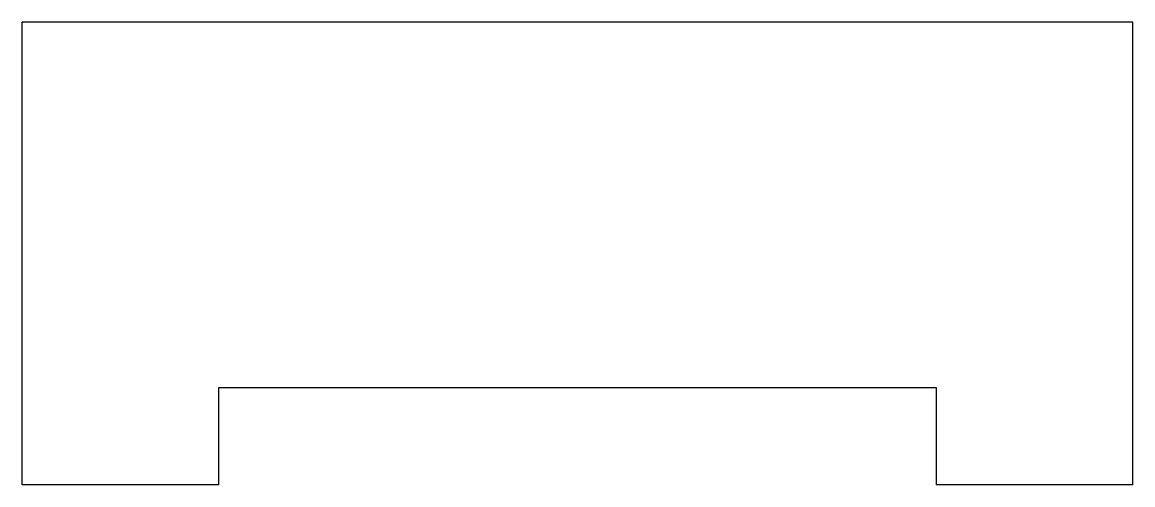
# Model space of a CAD drawing. Header units: millimetres. Extents: x -60 to 60, y 7 to 57.
import ezdxf

# ---------------------------------------------------------------- set-up
doc = ezdxf.new("R2010")
doc.units = ezdxf.units.MM

msp = doc.modelspace()

# ---------------------------------------------------------------- linework, layer by layer
at = {"color": 7, "linetype": 'Continuous', "lineweight": 25}
for p, q in [((60, 57), (-60, 57)), ((-60, 7), (-60, 57)), ((60, 7), (60, 57)), ((-38.75, 7), (-38.75, 17.5)), ((-38.75, 17.5), (38.75, 17.5)), ((38.75, 17.5), (38.75, 7)), ((-38.75, 7), (-60, 7)), ((60, 7), (38.75, 7))]:
    msp.add_line(p, q, dxfattribs=at)

doc.saveas('drawing.dxf')
